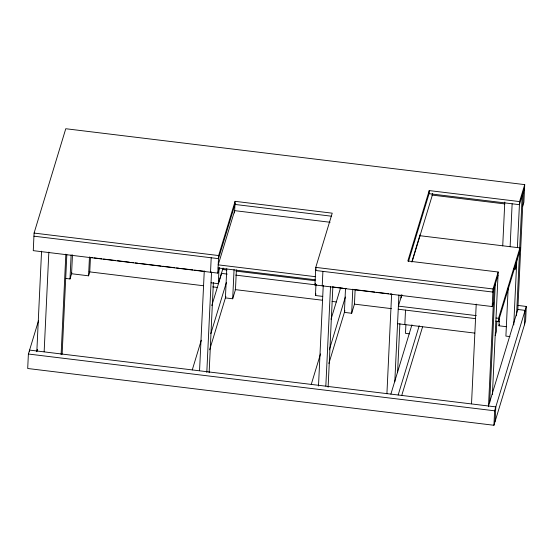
<?xml version="1.0" encoding="UTF-8"?>
<svg xmlns="http://www.w3.org/2000/svg" width="554" height="554" viewBox="0 0 554 554"><rect width="100%" height="100%" fill="white"/><g stroke="black" fill="none" stroke-linecap="round" stroke-linejoin="round"><path stroke-width="0.83" d="M38.593 320.406L28.386 354.02L27.7 368.493L493.933 425.271L525.614 320.925L526.3 306.452L517.713 305.406M522.699 206.109L523.89 202.196L524.721 184.621L65.774 128.729L34.085 233.075L33.261 250.65L217.805 273.122L219.495 267.561M29.494 351.811L29.57 350.1L495.802 406.892L495.117 421.359M36.82 351.721L41.564 251.191M44.147 351.748L48.849 252.077M61.106 354.678L65.843 254.148M62.131 354.2L66.833 254.535M65.947 278.468L69.998 278.96L71.127 254.902M72.47 254.84L71.577 273.745L88.578 275.816L89.762 271.903L90.454 257.291M88.578 275.816L89.471 256.911M199.558 370.674L204.26 271.01M210.52 272.236L211.206 257.762M206.801 372.42L211.545 271.896M209.128 372.745L213.38 282.526M217.805 273.122L218.636 255.553L235.097 201.337L332.227 213.172L315.766 267.381L314.942 284.957L492.201 306.542L493.392 302.629M211.026 282.796L218.311 283.683L218.996 269.209M226.78 268.676L225.409 297.886L232.687 298.772L235.464 289.645L236.392 269.881M234.55 212.971L235.097 201.337M232.687 298.772L234.065 269.563M322.733 296.397L315.448 295.511L315.967 284.444M322.227 285.843L322.906 271.37M318.502 386.027L323.252 285.331M325.828 386.055L330.53 286.383M328.113 387.232L332.857 286.709M345.523 288.322L344.394 312.38L351.679 313.266L354.449 304.139L355.135 289.527M351.679 313.266L352.808 289.209M386.914 393.79L391.616 294.126M394.808 381.789L398.901 295.012M397.578 372.662L399.891 323.688M401.103 297.913L401.228 295.337M404.836 324.582L405.514 310.108M405.895 324.755L405.493 333.349L409.538 333.84M419.724 236.606L419.8 234.889M524.721 184.621L519.569 201.58L429.218 190.576L429.073 193.671L519.423 204.675L524.576 187.723M432.432 193.401L432.349 195.105L412.058 261.924M471.523 403.797L476.225 304.132M492.201 306.542L493.032 288.966L498.185 272.014L407.827 261.01L429.218 190.576M488.483 406.726L494.078 288.156M489.674 402.813L495.262 284.244M492.402 394.545L498.185 272.014M496.855 321.459L496.37 331.673L495.186 335.586M495.83 321.112L498.399 321.424L498.545 318.321L519.929 247.887L419.766 235.685M493.933 425.271L494.611 410.805L526.3 306.452M506.605 326.728L498.96 325.794L499.32 318.058M502.727 245.886L504.791 202.072M508.17 287.99L505.899 336.105L509.943 336.597M510.116 246.752L512.138 203.789M513.676 268.856L515.386 269.064L515.663 263.102M513.752 324.963L516.854 259.189M517.394 247.638L519.569 201.58M516.522 315.835L522.193 195.548M519.929 247.887L519.784 250.99L498.399 321.424M517.796 310.205L523.385 191.636M524.43 324.838L525.109 310.365L517.388 309.423M36.855 350.987L37.36 349.339M69.998 278.96L71.84 272.873M235.235 203.498L218.491 258.649L33.939 236.177M218.311 283.683L223.075 268.011M192.266 369.92L201.282 340.225M211.808 305.573L221.572 273.406M210.825 333.688L226.357 282.54M209.641 349.809L225.866 296.369M316.119 268.835L315.621 270.484L492.887 292.069L498.032 275.116M314.942 284.957L315.441 283.309M315.448 295.511L315.946 293.862M311.251 384.414L320.524 353.888M331.043 319.243L340.558 287.893M329.311 349.83L345.343 297.034M328.875 363.472L344.907 310.676M408.485 261.481L429.274 193.007M401.858 294.659L398.374 306.12L476.281 315.614M411.809 261.897L419.516 236.503M390.882 394.109L411.927 324.81M398.167 394.995L419.212 325.697M401.74 395.438L422.536 326.971M515.386 269.064L516.57 265.151M498.96 325.794L499.431 324.228M488.517 405.999L517.824 309.478M431.774 195.036L504.687 203.914M234.951 204.44L331.23 216.171M330.087 222.265L234.661 210.645L218.2 264.854L315.33 276.681M34.085 233.075L218.636 255.553M315.766 267.381L493.032 288.966M218.054 267.956L315.184 279.784M222.348 269.438L226.641 269.957M236.087 271.107L315.081 280.726M89.79 257.347L92.366 257.665M94.083 257.873L101.811 258.815M103.529 259.023L115.551 260.484M117.268 260.692L129.29 262.16M131.007 262.367L133.583 262.679M135.301 262.894L137.87 263.205M139.587 263.413L147.316 264.355M149.033 264.563L161.055 266.031M162.772 266.239L174.794 267.7M176.511 267.907L179.087 268.226M180.805 268.434L192.827 269.895M194.544 270.11L197.12 270.421M198.838 270.629L204.848 271.363M221.157 273.351L227.237 274.091M235.755 275.123L316.466 284.957M332.781 286.944L343.085 288.198M344.609 288.385L346.229 288.586M355.107 289.659L361.118 290.393M362.835 290.601L374.85 292.069M376.568 292.277L388.589 293.738M390.307 293.945L392.024 294.16M400.611 295.206L402.329 295.414M495.975 318.01L498.545 318.321M398.229 309.222L475.408 318.626M89.111 271.82L203.304 285.726M212.75 286.882L217.043 287.401M235.076 289.597L322.657 300.261M332.095 301.418L336.389 301.937M354.422 304.132L391.346 308.626M496.952 321.493L499.528 321.805M397.55 323.695L474.73 333.093M28.386 354.02L494.611 410.805"/></g></svg>
